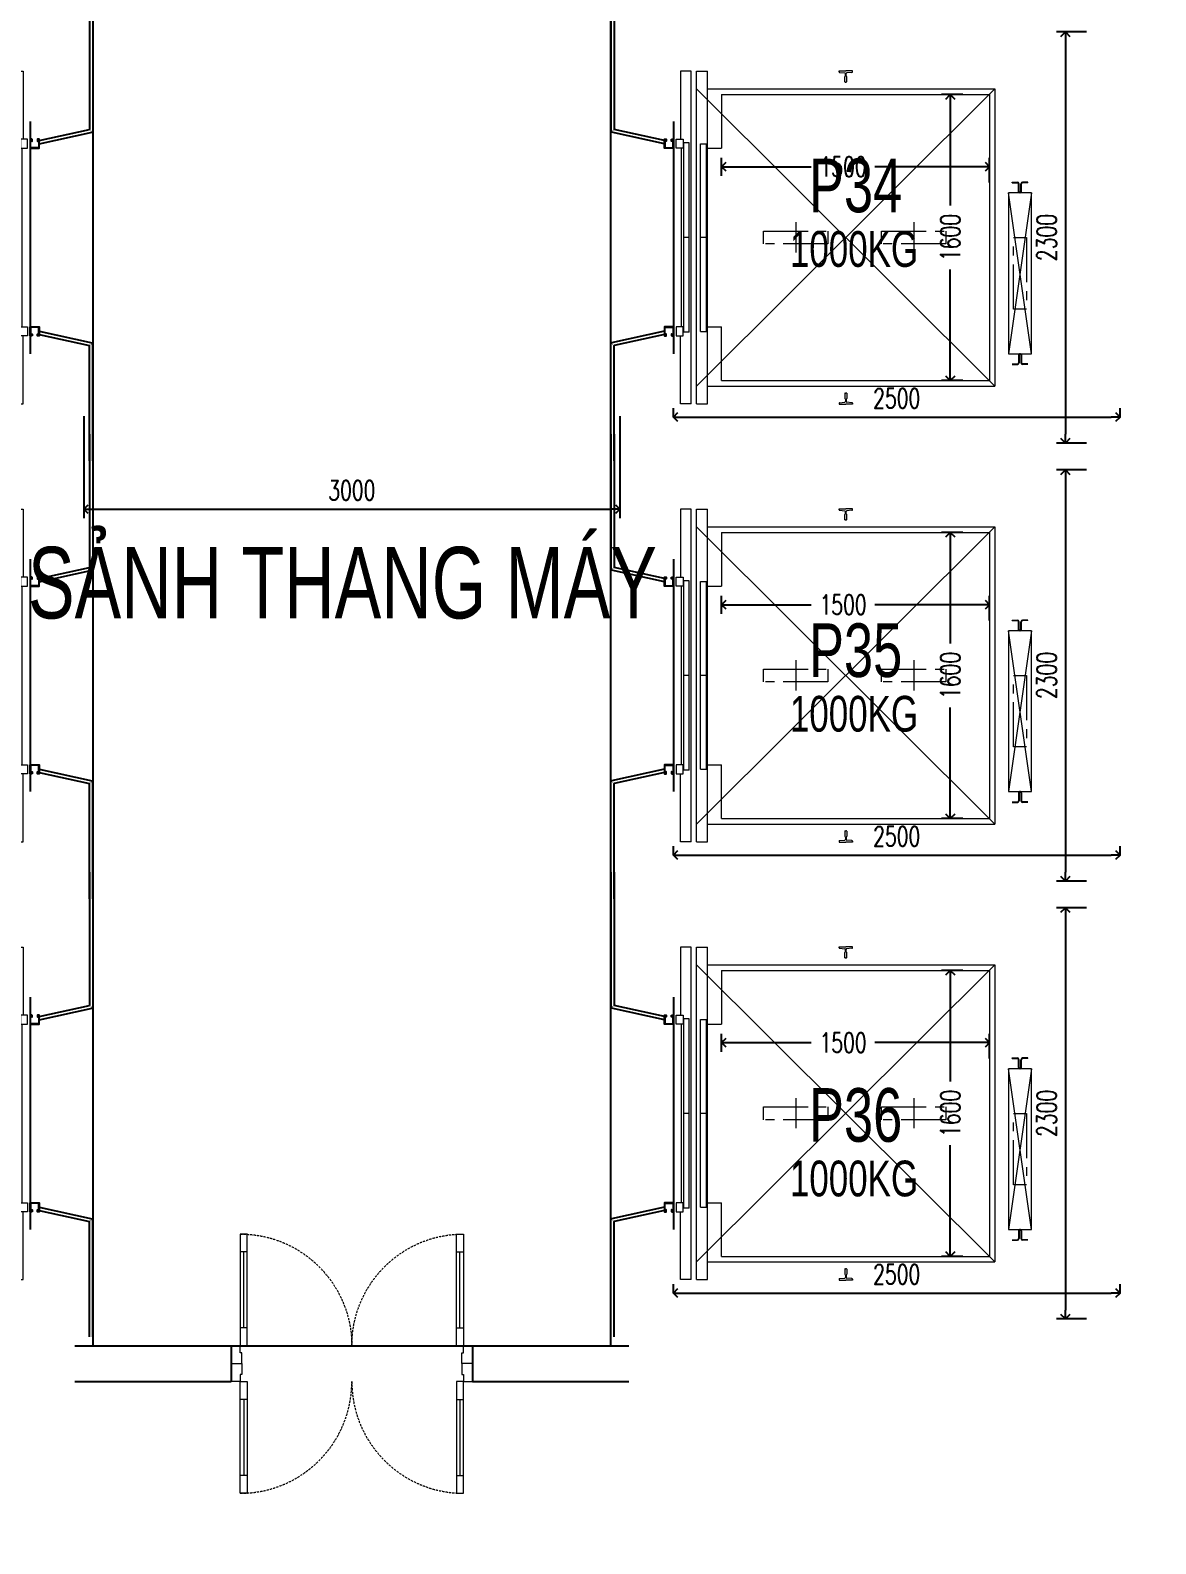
# Model space of a CAD drawing. Header units: millimetres. Extents: x -361699137 to 361252145, y -356478932 to 356523199.
# Drawn here: x 127969 to 134269, y 16563 to 25030 of the extents above; entities that cross this region are included whole.
import ezdxf
from ezdxf.enums import TextEntityAlignment as Align
from ezdxf.xclip import XClip

# ---------------------------------------------------------------- set-up
doc = ezdxf.new("R2010")
doc.units = ezdxf.units.MM
doc.header["$LTSCALE"] = 100
doc.header["$MEASUREMENT"] = 0
doc.header["$XCLIPFRAME"] = 0
for name, pattern in [('$0$Xref_ST_MBDV Cot vach 30.7.2022$0$CENTERX2', [4, 2.5, -0.5, 0.5, -0.5]), ('$0$Xref_ST_MBDV Cot vach 30.7.2022$0$HIDDEN', [0.375, 0.25, -0.125]), ('$0$Xref_ST_MBDV Cot vach 30.7.2022$0$PHANTOMX2', [5, 2.5, -0.5, 0.5, -0.5, 0.5, -0.5]), ('Xref_ST_MBDV Cot vach 30.7.2022$0$HIDDEN2', [0.1875, 0.125, -0.0625])]:
    doc.linetypes.add(name, pattern=pattern)
for name, color, linetype in [('$0$Xref_ST_MBDV Cot vach 30.7.2022$0$KT-Net manh', 139, 'Continuous'), ('A-ANNO-ROOM', 50, 'Continuous'), ('Xref_ST_MBDV Cot vach 30.7.2022$0$KT-Net manh', 139, 'Continuous'), ('Xref_ST_MBDV Cot vach 30.7.2022$0$KT-Text', 7, 'Continuous'), ('Xref_ST_MBDV Cot vach 30.7.2022$0$KT-Tuong', 1, 'Continuous')]:
    doc.layers.add(name, color=color, linetype=linetype)
doc.layers.add('$0$Xref_ST_MBDV Cot vach 30.7.2022$0$KT-Noi that', color=36, linetype='Continuous', lineweight=9)
doc.layers.add('Xref_ST_MBDV Cot vach 30.7.2022$0$CUA', color=37, linetype='Continuous', lineweight=13)
doc.layers.add('dien tich thong thuy', color=3, linetype='Continuous', plot=False)
doc.styles.add('$0$Xref_ST_MBDV Cot vach 30.7.2022$0$DIM', font='vnsimli.shx', dxfattribs={"width": 0.7})
doc.styles.add('$0$Xref_ST_MBDV Cot vach 30.7.2022$0$xref.N.Cot vach tang N2$0$DIM', font='vnsimli.shx', dxfattribs={"width": 0.7})
doc.styles.add('220126_HDN_HBA typical plan$0$211210_HDN_HBA_TYPICAL PLAN CORE OPT 1$0$HBA-Text', font='GOTHIC.TTF')
doc.styles.add('Xref_ST_MBDV Cot vach 30.7.2022$0$Arial', font='arial.ttf', dxfattribs={"width": 0.7})
doc.styles.add('Xref_ST_MBDV Cot vach 30.7.2022$0$xref.N.Cot vach tang N2$0$DIM', font='vnsimli.shx', dxfattribs={"width": 0.7})
doc.dimstyles.new('$0$Xref_ST_MBDV Cot vach 30.7.2022$0$CCU 1-100 A1', dxfattribs={"dimscale": 100, "dimtxt": 2.2, "dimasz": 1, "dimexe": 1, "dimexo": 0, "dimgap": 1, "dimtad": 1, "dimdec": 0, "dimdsep": 46, "dimtxsty": '$0$Xref_ST_MBDV Cot vach 30.7.2022$0$DIM', "dimblk1": '$0$Xref_ST_MBDV Cot vach 30.7.2022$0$_ARCHTICK', "dimblk2": '$0$Xref_ST_MBDV Cot vach 30.7.2022$0$_ARCHTICK', "dimsah": 1, "dimcen": 0, "dimdle": 1, "dimclrd": 256, "dimclre": 256, "dimclrt": 31, "dimadec": 0, "dimazin": 0, "dimtfac": 1, "dimtdec": 0, "dimtix": 1, "dimtmove": 2, "dimatfit": 3, "dimldrblk": '$0$Xref_ST_MBDV Cot vach 30.7.2022$0$_ARCHTICK', "dimfxl": 8, "dimtolj": 1, "dimarcsym": 0})
doc.dimstyles.new('$0$Xref_ST_MBDV Cot vach 30.7.2022$0$xref.N.Cot vach tang N2$0$CCU 1-100 A1', dxfattribs={"dimscale": 100, "dimtxt": 2.2, "dimasz": 1, "dimexe": 1, "dimexo": 0, "dimgap": 1, "dimtad": 1, "dimdec": 0, "dimdsep": 46, "dimtxsty": '$0$Xref_ST_MBDV Cot vach 30.7.2022$0$xref.N.Cot vach tang N2$0$DIM', "dimblk1": '$0$Xref_ST_MBDV Cot vach 30.7.2022$0$xref.N.Cot vach tang N2$0$_ARCHTICK', "dimblk2": '$0$Xref_ST_MBDV Cot vach 30.7.2022$0$xref.N.Cot vach tang N2$0$_ARCHTICK', "dimsah": 1, "dimcen": 0, "dimdle": 1, "dimclrd": 256, "dimclre": 256, "dimclrt": 31, "dimadec": 0, "dimazin": 0, "dimtfac": 1, "dimtdec": 0, "dimtix": 1, "dimtmove": 2, "dimatfit": 3, "dimldrblk": '$0$Xref_ST_MBDV Cot vach 30.7.2022$0$xref.N.Cot vach tang N2$0$_ARCHTICK', "dimfxl": 8, "dimtolj": 1, "dimarcsym": 0})
doc.dimstyles.new('Xref_ST_MBDV Cot vach 30.7.2022$0$xref.N.Cot vach tang N2$0$CCU 1-100 A1', dxfattribs={"dimscale": 100, "dimtxt": 2.2, "dimasz": 1, "dimexe": 1, "dimexo": 0, "dimgap": 1, "dimtad": 1, "dimdec": 0, "dimdsep": 46, "dimtxsty": 'Xref_ST_MBDV Cot vach 30.7.2022$0$xref.N.Cot vach tang N2$0$DIM', "dimblk1": 'Xref_ST_MBDV Cot vach 30.7.2022$0$xref.N.Cot vach tang N2$0$_ARCHTICK', "dimblk2": 'Xref_ST_MBDV Cot vach 30.7.2022$0$xref.N.Cot vach tang N2$0$_ARCHTICK', "dimsah": 1, "dimcen": 0, "dimdle": 1, "dimclrd": 256, "dimclre": 256, "dimclrt": 31, "dimadec": 0, "dimazin": 0, "dimtfac": 1, "dimtdec": 0, "dimtix": 1, "dimtmove": 2, "dimatfit": 3, "dimldrblk": 'Xref_ST_MBDV Cot vach 30.7.2022$0$xref.N.Cot vach tang N2$0$_ARCHTICK', "dimfxl": 8, "dimtolj": 1, "dimarcsym": 0})

# ---------------------------------------------------------------- blocks, each defined once
blk = doc.blocks.new('A$C1AAC5519')
at = {"layer": 'A-ANNO-ROOM', "insert": (773, 1216.6), "char_height": 600, "attachment_point": 2, "rotation": 50.44883, "style": '220126_HDN_HBA typical plan$0$211210_HDN_HBA_TYPICAL PLAN CORE OPT 1$0$HBA-Text'}
blk.add_mtext_dynamic_manual_height_columns('S.B1.', width=722857412.874, gutter_width=9765.6, heights=[0], dxfattribs=at)
blk = doc.blocks.new('A$C418F5BC8')
at = {"layer": 'A-ANNO-ROOM', "insert": (648.1, 1090.8), "char_height": 600, "attachment_point": 2, "rotation": 50.44883, "style": '220126_HDN_HBA typical plan$0$211210_HDN_HBA_TYPICAL PLAN CORE OPT 1$0$HBA-Text'}
blk.add_mtext_dynamic_manual_height_columns('SL-S', width=722857412.874, gutter_width=9765.6, heights=[0], dxfattribs=at)
blk = doc.blocks.new('A$C2A6C5140')
at = {"layer": 'A-ANNO-ROOM', "insert": (731.4, 1190, 0), "char_height": 600, "attachment_point": 2, "rotation": 50.44883, "style": '220126_HDN_HBA typical plan$0$211210_HDN_HBA_TYPICAL PLAN CORE OPT 1$0$HBA-Text'}
blk.add_mtext_dynamic_manual_height_columns('2-BR', width=722857412.874, gutter_width=9765.6, heights=[0], dxfattribs=at)
blk = doc.blocks.new('A$C5388591E')
at = {"layer": 'A-ANNO-ROOM', "insert": (894.3, 842.2, 0), "char_height": 600, "attachment_point": 2, "rotation": 1.40647, "style": '220126_HDN_HBA typical plan$0$211210_HDN_HBA_TYPICAL PLAN CORE OPT 1$0$HBA-Text'}
blk.add_mtext_dynamic_manual_height_columns('3-BR', width=722857412.874, gutter_width=9765.6, heights=[0], dxfattribs=at)
blk = doc.blocks.new('A$C21AF0CCA')
at = {"layer": 'A-ANNO-ROOM', "insert": (1197.6, 814.7), "char_height": 600, "attachment_point": 2, "rotation": 0.10543, "style": '220126_HDN_HBA typical plan$0$211210_HDN_HBA_TYPICAL PLAN CORE OPT 1$0$HBA-Text'}
blk.add_mtext_dynamic_manual_height_columns('S.B1P.', width=722857412.874, gutter_width=9765.6, heights=[0], dxfattribs=at)
blk = doc.blocks.new('ĂERWER')
at = {"layer": 'Xref_ST_MBDV Cot vach 30.7.2022$0$KT-Text', "style": 'Xref_ST_MBDV Cot vach 30.7.2022$0$Arial', "width": 0.7}
for s, height, p in [('P34', 300, (-35741.8, 23804)), ('1000KG', 200, (-35848.7, 23498.5)), ('P35', 300, (-35741.8, 21204)), ('1000KG', 200, (-35848.7, 20898.5)), ('P36', 300, (-35741.8, 18604)), ('1000KG', 200, (-35848.7, 18298.5))]:
    blk.add_text(s, height=height, dxfattribs=at).set_placement(p)
blk = doc.blocks.new('*U165')
for p, q in [((-1260, 525), (-1300, 525)), ((-1280, 100), (-1280, 525)), ((-90, 525), (-50, 525)), ((-70, 100), (-70, 525)), ((-1260, 100), (-1300, 100)), ((-90, 100), (-50, 100))]:
    blk.add_line(p, q)
for points in [[(-1300, 0), (-1260, 0), (-1260, 625), (-1300, 625)], [(-50, 0), (-90, 0), (-90, 625), (-50, 625)], [(-1350, -100), (-1290, -100), (-1290, -40), (-1300, -40), (-1300, 0), (-1350, 0)], [(0, -100), (-60, -100), (-60, -40), (-50, -40), (-50, 0), (0, 0)]]:
    blk.add_lwpolyline(points, close=True)
at = {"linetype": 'Xref_ST_MBDV Cot vach 30.7.2022$0$HIDDEN2'}
for centre, start, end in [((-1300, 0), 0, 89.99996), ((-50, 0), 90.00004, 180)]:
    blk.add_arc(centre, 625, start, end, dxfattribs=at)
blk = doc.blocks.new('Xref_ST_MBDV Cot vach 30.7.2022$0$xref.N.Cot vach tang N2$0$_Open90')
at = {"color": 0, "linetype": 'ByBlock', "lineweight": -2}
for p, q in [((0, 0), (-1, 0)), ((-0.5, 0.5), (0, 0)), ((0, 0), (-0.5, -0.5))]:
    blk.add_line(p, q, dxfattribs=at)
blk = doc.blocks.new('*D330')
at = {"layer": 'Defpoints', "color": 5, "transparency": 16777216}
for p, q in [((128268.9, 22870.4), (128268.9, 22300.8)), ((131268.9, 22870.4), (131268.9, 22300.8)), ((128318.9, 22350.8), (131218.9, 22350.8))]:
    blk.add_line(p, q, dxfattribs=at)
at = {"layer": 'Defpoints', "color": 0, "transparency": 16777216}
for p in [(128268.9, 22870.4), (131268.9, 22870.4), (131268.9, 22350.8)]:
    blk.add_point(p, dxfattribs=at)
at = {"layer": 'Defpoints', "color": 5, "transparency": 16777216, "xscale": 50, "yscale": 50, "zscale": 50, "rotation": 180}
blk.add_blockref('Xref_ST_MBDV Cot vach 30.7.2022$0$xref.N.Cot vach tang N2$0$_Open90', (128268.9, 22350.8), dxfattribs=at)
at = {"layer": 'Defpoints', "color": 5, "transparency": 16777216, "xscale": 50, "yscale": 50, "zscale": 50}
blk.add_blockref('Xref_ST_MBDV Cot vach 30.7.2022$0$xref.N.Cot vach tang N2$0$_Open90', (131268.9, 22350.8), dxfattribs=at)
at = {"layer": 'Defpoints', "color": 5, "transparency": 16777216, "insert": (129768.9, 22455.8), "char_height": 110, "attachment_point": 5, "style": 'Xref_ST_MBDV Cot vach 30.7.2022$0$xref.N.Cot vach tang N2$0$DIM'}
blk.add_mtext('\\A1;3000', dxfattribs=at)
blk = doc.blocks.new('Xref_ST_MBDV Cot vach 30.7.2022$0$xref.N.Cot vach tang N2$0$_ARCHTICK')
at = {"color": 0, "linetype": 'ByBlock', "const_width": 0.15}
blk.add_lwpolyline([(-0.5, -0.5), (0.5, 0.5)], dxfattribs=at)
blk = doc.blocks.new('$0$Xref_ST_MBDV Cot vach 30.7.2022$0$_Open90')
at = {"color": 0, "linetype": 'ByBlock', "lineweight": -2}
for p, q in [((0, 0), (-1, 0)), ((-0.5, 0.5), (0, 0)), ((0, 0), (-0.5, -0.5))]:
    blk.add_line(p, q, dxfattribs=at)
blk = doc.blocks.new('*D213')
at = {"layer": 'Defpoints', "color": 5, "transparency": 16777216}
for p, q in [((-2230, 1494.3), (-2230, 1595.8)), ((-2180, 1545.8), (-1728.4, 1545.8)), ((-780, 1545.8), (-1371.8, 1545.8)), ((-730, 1457.2), (-730, 1595.8))]:
    blk.add_line(p, q, dxfattribs=at)
at = {"layer": 'Defpoints', "color": 0, "transparency": 16777216}
for p in [(-2230, 1545.8), (-2230, 1494.3, 0), (-730, 1457.2, 0)]:
    blk.add_point(p, dxfattribs=at)
at = {"layer": 'Defpoints', "color": 5, "transparency": 16777216, "xscale": 50, "yscale": 50, "zscale": 50, "rotation": 180}
blk.add_blockref('$0$Xref_ST_MBDV Cot vach 30.7.2022$0$_Open90', (-2230, 1545.8), dxfattribs=at)
at = {"layer": 'Defpoints', "color": 5, "transparency": 16777216, "xscale": 50, "yscale": 50, "zscale": 50}
blk.add_blockref('$0$Xref_ST_MBDV Cot vach 30.7.2022$0$_Open90', (-730, 1545.8), dxfattribs=at)
at = {"layer": 'Defpoints', "color": 5, "transparency": 16777216, "insert": (-1550.1, 1545.8), "char_height": 110, "attachment_point": 5, "style": '$0$Xref_ST_MBDV Cot vach 30.7.2022$0$DIM'}
blk.add_mtext('\\A1;1500', dxfattribs=at)
blk = doc.blocks.new('$0$Xref_ST_MBDV Cot vach 30.7.2022$0$_ARCHTICK')
at = {"color": 0, "linetype": 'ByBlock', "const_width": 0.15}
blk.add_lwpolyline([(-0.5, -0.5), (0.5, 0.5)], dxfattribs=at)
blk = doc.blocks.new('*D215')
at = {"layer": 'Defpoints', "color": 5, "transparency": 16777216}
for p, q in [((-879.1, 1950), (-1000.2, 1950)), ((-950.2, 1900), (-950.2, 1328.3)), ((-950.2, 400), (-950.2, 971.7)), ((-879.1, 350), (-1000.2, 350))]:
    blk.add_line(p, q, dxfattribs=at)
at = {"layer": 'Defpoints', "color": 0, "transparency": 16777216}
for p in [(-879.1, 1950, 0), (-950.2, 350), (-879.1, 350, 0)]:
    blk.add_point(p, dxfattribs=at)
at = {"layer": 'Defpoints', "color": 5, "transparency": 16777216, "xscale": 50, "yscale": 50, "zscale": 50}
for p, rotation in [((-950.2, 1950), 90), ((-950.2, 350), 270)]:
    blk.add_blockref('$0$Xref_ST_MBDV Cot vach 30.7.2022$0$_Open90', p, dxfattribs=dict(at, rotation=rotation))
at = {"layer": 'Defpoints', "color": 5, "transparency": 16777216, "insert": (-950.2, 1150), "char_height": 110, "attachment_point": 5, "rotation": 90, "style": '$0$Xref_ST_MBDV Cot vach 30.7.2022$0$DIM'}
blk.add_mtext('\\A1;1600', dxfattribs=at)
blk = doc.blocks.new('$0$Xref_ST_MBDV Cot vach 30.7.2022$0$xref.N.Cot vach tang N2$0$_Open90')
at = {"color": 0, "linetype": 'ByBlock', "lineweight": -2}
for p, q in [((0, 0), (-1, 0)), ((-0.5, 0.5), (0, 0)), ((0, 0), (-0.5, -0.5))]:
    blk.add_line(p, q, dxfattribs=at)
blk = doc.blocks.new('*D331')
at = {"layer": 'Defpoints', "color": 5, "transparency": 16777216}
for p, q in [((133880.6, 20120.4), (133713.5, 20120.4)), ((133763.5, 20070.4), (133763.5, 17870.4)), ((133880.6, 17820.4), (133713.5, 17820.4))]:
    blk.add_line(p, q, dxfattribs=at)
at = {"layer": 'Defpoints', "color": 0, "transparency": 16777216}
for p in [(133880.6, 20120.4, 0), (133763.5, 17820.4), (133880.6, 17820.4, 0)]:
    blk.add_point(p, dxfattribs=at)
at = {"layer": 'Defpoints', "color": 5, "transparency": 16777216, "xscale": 50, "yscale": 50, "zscale": 50}
for p, rotation in [((133763.5, 20120.4), 90), ((133763.5, 17820.4), 270)]:
    blk.add_blockref('$0$Xref_ST_MBDV Cot vach 30.7.2022$0$xref.N.Cot vach tang N2$0$_Open90', p, dxfattribs=dict(at, rotation=rotation))
at = {"layer": 'Defpoints', "color": 5, "transparency": 16777216, "insert": (133658.5, 18970.4), "char_height": 110, "attachment_point": 5, "rotation": 90, "style": '$0$Xref_ST_MBDV Cot vach 30.7.2022$0$xref.N.Cot vach tang N2$0$DIM'}
blk.add_mtext('\\A1;2300', dxfattribs=at)
blk = doc.blocks.new('$0$Xref_ST_MBDV Cot vach 30.7.2022$0$xref.N.Cot vach tang N2$0$_ARCHTICK')
at = {"color": 0, "linetype": 'ByBlock', "const_width": 0.15}
blk.add_lwpolyline([(-0.5, -0.5), (0.5, 0.5)], dxfattribs=at)
blk = doc.blocks.new('*D332')
at = {"layer": 'Defpoints', "color": 5, "transparency": 16777216}
for p, q in [((131568.9, 17965.7), (131568.9, 18015.7)), ((131618.9, 17965.7), (134018.9, 17965.7)), ((134068.9, 17965.7), (134068.9, 18015.7))]:
    blk.add_line(p, q, dxfattribs=at)
at = {"layer": 'Defpoints', "color": 0, "transparency": 16777216}
for p in [(131568.9, 17965.7, 0), (134068.9, 17965.7, 0), (134068.9, 17965.7)]:
    blk.add_point(p, dxfattribs=at)
at = {"layer": 'Defpoints', "color": 5, "transparency": 16777216, "xscale": 50, "yscale": 50, "zscale": 50, "rotation": 180}
blk.add_blockref('$0$Xref_ST_MBDV Cot vach 30.7.2022$0$xref.N.Cot vach tang N2$0$_Open90', (131568.9, 17965.7), dxfattribs=at)
at = {"layer": 'Defpoints', "color": 5, "transparency": 16777216, "xscale": 50, "yscale": 50, "zscale": 50}
blk.add_blockref('$0$Xref_ST_MBDV Cot vach 30.7.2022$0$xref.N.Cot vach tang N2$0$_Open90', (134068.9, 17965.7), dxfattribs=at)
at = {"layer": 'Defpoints', "color": 5, "transparency": 16777216, "insert": (132818.9, 18070.7), "char_height": 110, "attachment_point": 5, "style": '$0$Xref_ST_MBDV Cot vach 30.7.2022$0$xref.N.Cot vach tang N2$0$DIM'}
blk.add_mtext('\\A1;2500', dxfattribs=at)
blk = doc.blocks.new('*D341')
at = {"layer": 'Defpoints', "color": 5, "transparency": 16777216}
for p, q in [((133880.6, 25020.4), (133713.5, 25020.4)), ((133763.5, 24970.4), (133763.5, 22770.4)), ((133880.6, 22720.4), (133713.5, 22720.4))]:
    blk.add_line(p, q, dxfattribs=at)
at = {"layer": 'Defpoints', "color": 0, "transparency": 16777216}
for p in [(133880.6, 25020.4, 0), (133763.5, 22720.4), (133880.6, 22720.4, 0)]:
    blk.add_point(p, dxfattribs=at)
at = {"layer": 'Defpoints', "color": 5, "transparency": 16777216, "xscale": 50, "yscale": 50, "zscale": 50}
for p, rotation in [((133763.5, 25020.4), 90), ((133763.5, 22720.4), 270)]:
    blk.add_blockref('$0$Xref_ST_MBDV Cot vach 30.7.2022$0$xref.N.Cot vach tang N2$0$_Open90', p, dxfattribs=dict(at, rotation=rotation))
at = {"layer": 'Defpoints', "color": 5, "transparency": 16777216, "insert": (133658.5, 23870.4), "char_height": 110, "attachment_point": 5, "rotation": 90, "style": '$0$Xref_ST_MBDV Cot vach 30.7.2022$0$xref.N.Cot vach tang N2$0$DIM'}
blk.add_mtext('\\A1;2300', dxfattribs=at)
blk = doc.blocks.new('*D342')
at = {"layer": 'Defpoints', "color": 5, "transparency": 16777216}
for p, q in [((131568.9, 22865.7), (131568.9, 22915.7)), ((131618.9, 22865.7), (134018.9, 22865.7)), ((134068.9, 22865.7), (134068.9, 22915.7))]:
    blk.add_line(p, q, dxfattribs=at)
at = {"layer": 'Defpoints', "color": 0, "transparency": 16777216}
for p in [(131568.9, 22865.7, 0), (134068.9, 22865.7, 0), (134068.9, 22865.7)]:
    blk.add_point(p, dxfattribs=at)
at = {"layer": 'Defpoints', "color": 5, "transparency": 16777216, "xscale": 50, "yscale": 50, "zscale": 50, "rotation": 180}
blk.add_blockref('$0$Xref_ST_MBDV Cot vach 30.7.2022$0$xref.N.Cot vach tang N2$0$_Open90', (131568.9, 22865.7), dxfattribs=at)
at = {"layer": 'Defpoints', "color": 5, "transparency": 16777216, "xscale": 50, "yscale": 50, "zscale": 50}
blk.add_blockref('$0$Xref_ST_MBDV Cot vach 30.7.2022$0$xref.N.Cot vach tang N2$0$_Open90', (134068.9, 22865.7), dxfattribs=at)
at = {"layer": 'Defpoints', "color": 5, "transparency": 16777216, "insert": (132818.9, 22970.7), "char_height": 110, "attachment_point": 5, "style": '$0$Xref_ST_MBDV Cot vach 30.7.2022$0$xref.N.Cot vach tang N2$0$DIM'}
blk.add_mtext('\\A1;2500', dxfattribs=at)
blk = doc.blocks.new('*D343')
at = {"layer": 'Defpoints', "color": 5, "transparency": 16777216}
for p, q in [((133880.6, 22570.4), (133713.5, 22570.4)), ((133763.5, 22520.4), (133763.5, 20320.4)), ((133880.6, 20270.4), (133713.5, 20270.4))]:
    blk.add_line(p, q, dxfattribs=at)
at = {"layer": 'Defpoints', "color": 0, "transparency": 16777216}
for p in [(133880.6, 22570.4, 0), (133763.5, 20270.4), (133880.6, 20270.4, 0)]:
    blk.add_point(p, dxfattribs=at)
at = {"layer": 'Defpoints', "color": 5, "transparency": 16777216, "xscale": 50, "yscale": 50, "zscale": 50}
for p, rotation in [((133763.5, 22570.4), 90), ((133763.5, 20270.4), 270)]:
    blk.add_blockref('$0$Xref_ST_MBDV Cot vach 30.7.2022$0$xref.N.Cot vach tang N2$0$_Open90', p, dxfattribs=dict(at, rotation=rotation))
at = {"layer": 'Defpoints', "color": 5, "transparency": 16777216, "insert": (133658.5, 21420.4), "char_height": 110, "attachment_point": 5, "rotation": 90, "style": '$0$Xref_ST_MBDV Cot vach 30.7.2022$0$xref.N.Cot vach tang N2$0$DIM'}
blk.add_mtext('\\A1;2300', dxfattribs=at)
blk = doc.blocks.new('*D344')
at = {"layer": 'Defpoints', "color": 5, "transparency": 16777216}
for p, q in [((131568.9, 20415.7), (131568.9, 20465.7)), ((131618.9, 20415.7), (134018.9, 20415.7)), ((134068.9, 20415.7), (134068.9, 20465.7))]:
    blk.add_line(p, q, dxfattribs=at)
at = {"layer": 'Defpoints', "color": 0, "transparency": 16777216}
for p in [(131568.9, 20415.7, 0), (134068.9, 20415.7, 0), (134068.9, 20415.7)]:
    blk.add_point(p, dxfattribs=at)
at = {"layer": 'Defpoints', "color": 5, "transparency": 16777216, "xscale": 50, "yscale": 50, "zscale": 50, "rotation": 180}
blk.add_blockref('$0$Xref_ST_MBDV Cot vach 30.7.2022$0$xref.N.Cot vach tang N2$0$_Open90', (131568.9, 20415.7), dxfattribs=at)
at = {"layer": 'Defpoints', "color": 5, "transparency": 16777216, "xscale": 50, "yscale": 50, "zscale": 50}
blk.add_blockref('$0$Xref_ST_MBDV Cot vach 30.7.2022$0$xref.N.Cot vach tang N2$0$_Open90', (134068.9, 20415.7), dxfattribs=at)
at = {"layer": 'Defpoints', "color": 5, "transparency": 16777216, "insert": (132818.9, 20520.7), "char_height": 110, "attachment_point": 5, "style": '$0$Xref_ST_MBDV Cot vach 30.7.2022$0$xref.N.Cot vach tang N2$0$DIM'}
blk.add_mtext('\\A1;2500', dxfattribs=at)
blk = doc.blocks.new('$0$Xref_ST_MBDV Cot vach 30.7.2022$0$TM 1000kg')
at = {"layer": '$0$Xref_ST_MBDV Cot vach 30.7.2022$0$KT-Net manh'}
for p, q in [((-2850, 2500), (-2850, 1742.2)), ((-2832, 2500), (-2832, 1754.4)), ((-2500, 1800), (-2500, 500)), ((-2850, 1742.2), (-2847, 1742.2)), ((-2847, 1742.2), (-2847, 1739.2)), ((-2550, 1674.2), (-2847, 1739.2)), ((-2550, 1692.7), (-2832, 1754.4)), ((-2550, 625.8), (-2847, 560.8)), ((-2550, 607.3), (-2832, 545.6)), ((-2850, 557.8), (-2847, 557.8)), ((-2850, -100), (-2850, 557.8)), ((-2847, 557.8), (-2847, 560.8)), ((-2832, -100), (-2832, 545.6))]:
    blk.add_line(p, q, dxfattribs=at)
at = {"layer": '$0$Xref_ST_MBDV Cot vach 30.7.2022$0$KT-Net manh', "const_width": 2}
for points in [[(-2847, 1742.2), (-2832, 1754.4)], [(-2847, 557.8), (-2832, 545.6)]]:
    blk.add_lwpolyline(points, dxfattribs=at)
at = {"layer": '$0$Xref_ST_MBDV Cot vach 30.7.2022$0$KT-Net manh', "ltscale": 2}
for points in [[(-2510, 1700), (-2500, 1700), (-2500, 1650), (-2550, 1650), (-2550, 1700), (-2540, 1700), (-2540, 1690), (-2541.6, 1690), (-2541.6, 1698.4), (-2548.4, 1698.4), (-2548.4, 1651.6), (-2501.6, 1651.6), (-2501.6, 1698.4), (-2508.4, 1698.4), (-2508.4, 1690), (-2510, 1690)], [(-2510, 600), (-2500, 600), (-2500, 650), (-2550, 650), (-2550, 600), (-2540, 600), (-2540, 610), (-2541.6, 610), (-2541.6, 601.6), (-2548.4, 601.6), (-2548.4, 648.4), (-2501.6, 648.4), (-2501.6, 601.6), (-2508.4, 601.6), (-2508.4, 610), (-2510, 610)]]:
    blk.add_lwpolyline(points, close=True, dxfattribs=at)
at = {"layer": '$0$Xref_ST_MBDV Cot vach 30.7.2022$0$KT-Noi that', "linetype": 'Continuous', "ltscale": 2}
for p, q in [((-2460, 2080, 0), (-2460, 1700, 0)), ((-2400, 2080, 0), (-2460, 2080, 0)), ((-2400, 220, 0), (-2400, 2080, 0)), ((-2370, 220, 0), (-2370, 2080, 0)), ((-2370, 2080, 0), (-2310, 2080, 0)), ((-2310, 220, 0), (-2310, 2080, 0)), ((-2310, 1981, 0), (-700, 1981, 0)), ((-2230, 1950, 0), (-730, 1950, 0)), ((-2230, 1950, 0), (-2230, 1650, 0)), ((-730, 1950, 0), (-730, 350, 0)), ((-700, 1981, 0), (-700, 319, 0)), ((-2455, 650, 0), (-2455, 1650, 0)), ((-2441.3, 620, 0), (-2441.3, 1680, 0)), ((-2411, 1680, 0), (-2441.3, 1680, 0)), ((-2411, 620, 0), (-2411, 1680, 0)), ((-2348, 625, 0), (-2348, 1675, 0)), ((-2348, 1675, 0), (-2314, 1675, 0)), ((-2314, 625, 0), (-2314, 1675, 0)), ((-2310, 1650, 0), (-2230, 1650, 0)), ((-2411, 1150, 0), (-2441.3, 1150, 0)), ((-2314, 1150, 0), (-2348, 1150, 0)), ((-2460, 220, 0), (-2460, 600, 0)), ((-2411, 620, 0), (-2441.3, 620, 0)), ((-2348, 625, 0), (-2314, 625, 0)), ((-2310, 650, 0), (-2230, 650, 0)), ((-2230, 350, 0), (-2230, 650, 0)), ((-2230, 350, 0), (-730, 350, 0)), ((-2310, 319, 0), (-700, 319, 0)), ((-2400, 220, 0), (-2460, 220, 0)), ((-2370, 220, 0), (-2310, 220, 0))]:
    blk.add_line(p, q, dxfattribs=at)
at = {"layer": '$0$Xref_ST_MBDV Cot vach 30.7.2022$0$KT-Noi that', "linetype": 'Continuous'}
for p, q in [((-1572.5, 2077, 0), (-1572.5, 2082, 0)), ((-1572.5, 2082, 0), (-1535, 2082, 0)), ((-1569.5, 2074, 0), (-1540.1, 2070.9, 0)), ((-1540, 2021, 0), (-1540, 2050, 0)), ((-1537.1, 2054.1, 0), (-1537.1, 2067.9, 0)), ((-1497.5, 2082, 0), (-1535, 2082, 0)), ((-1532.9, 2054.1, 0), (-1532.9, 2067.9, 0)), ((-1530, 2021, 0), (-1530, 2050, 0)), ((-1500.5, 2074, 0), (-1529.9, 2070.9, 0)), ((-1497.5, 2077, 0), (-1497.5, 2082, 0)), ((-1539, 2020, 0), (-1535, 2020, 0)), ((-1531, 2020, 0), (-1535, 2020, 0)), ((-603.5, 1460, 0), (-574.4, 1460, 0)), ((-603.5, 1456.8, 0), (-603.5, 1460, 0)), ((-603.5, 1456.8, 0), (-574.4, 1456.8, 0)), ((-568.2, 1406.2, 0), (-568.2, 1450.6, 0)), ((-565, 1406.2, 0), (-565, 1450.6, 0)), ((-555, 1406.2, 0), (-555, 1450.6, 0)), ((-551.8, 1406.2, 0), (-551.8, 1450.6, 0)), ((-516.5, 1460, 0), (-545.6, 1460, 0)), ((-516.5, 1456.8, 0), (-545.6, 1456.8, 0)), ((-516.5, 1456.8, 0), (-516.5, 1460, 0)), ((-558, 1403.2, 0), (-562, 1403.2, 0)), ((-558, 1400, 0), (-562, 1400, 0)), ((-603.5, 443.2, 0), (-574.4, 443.2, 0)), ((-603.5, 440, 0), (-574.4, 440, 0)), ((-568.2, 493.8, 0), (-568.2, 449.4, 0)), ((-565, 493.8, 0), (-565, 449.4, 0)), ((-558, 500, 0), (-562, 500, 0)), ((-558, 496.8, 0), (-562, 496.8, 0)), ((-555, 493.8, 0), (-555, 449.4, 0)), ((-551.8, 493.8, 0), (-551.8, 449.4, 0)), ((-516.5, 443.2, 0), (-545.6, 443.2, 0)), ((-516.5, 440, 0), (-545.6, 440, 0)), ((-1540, 279, 0), (-1540, 250, 0)), ((-1539, 280, 0), (-1535, 280, 0)), ((-1531, 280, 0), (-1535, 280, 0)), ((-1530, 279, 0), (-1530, 250, 0)), ((-1572.5, 223, 0), (-1572.5, 218, 0)), ((-1572.5, 218, 0), (-1535, 218, 0)), ((-1569.5, 226, 0), (-1540.1, 229.1, 0)), ((-1537.1, 245.9, 0), (-1537.1, 232.1, 0)), ((-1497.5, 218, 0), (-1535, 218, 0)), ((-1532.9, 245.9, 0), (-1532.9, 232.1, 0)), ((-1500.5, 226, 0), (-1529.9, 229.1, 0)), ((-1497.5, 223, 0), (-1497.5, 218, 0))]:
    blk.add_line(p, q, dxfattribs=at)
at = {"layer": '$0$Xref_ST_MBDV Cot vach 30.7.2022$0$KT-Noi that', "linetype": '$0$Xref_ST_MBDV Cot vach 30.7.2022$0$HIDDEN', "ltscale": 500}
for p, q in [((-2370, 1981, 0), (-700, 319, 0)), ((-2370, 319, 0), (-700, 1981, 0)), ((-495, 1400, 0), (-625, 500, 0)), ((-495, 500, 0), (-625, 1400, 0))]:
    blk.add_line(p, q, dxfattribs=at)
at = {"layer": '$0$Xref_ST_MBDV Cot vach 30.7.2022$0$KT-Noi that', "linetype": '$0$Xref_ST_MBDV Cot vach 30.7.2022$0$CENTERX2'}
for p, q in [((-1815, 1236, 0), (-1815, 1066.7, 0)), ((-1155, 1236, 0), (-1155, 1066.7, 0))]:
    blk.add_line(p, q, dxfattribs=at)
at = {"layer": '$0$Xref_ST_MBDV Cot vach 30.7.2022$0$KT-Noi that', "linetype": 'Continuous', "ltscale": 2, "elevation": 0}
for points in [[(-2485, 1700), (-2445, 1700), (-2445, 1650), (-2485, 1650)], [(-495, 1400), (-625, 1400), (-625, 500), (-495, 500)], [(-2485, 600), (-2445, 600), (-2445, 650), (-2485, 650)]]:
    blk.add_lwpolyline(points, close=True, dxfattribs=at)
at = {"layer": '$0$Xref_ST_MBDV Cot vach 30.7.2022$0$KT-Noi that', "linetype": '$0$Xref_ST_MBDV Cot vach 30.7.2022$0$PHANTOMX2', "elevation": 0}
for points in [[(-1635, 1186), (-1635, 1114), (-1995, 1114), (-1995, 1186)], [(-975, 1186), (-975, 1114), (-1335, 1114), (-1335, 1186)], [(-524, 1150), (-524, 750), (-596, 750), (-596, 1150)]]:
    blk.add_lwpolyline(points, close=True, dxfattribs=at)
at = {"layer": '$0$Xref_ST_MBDV Cot vach 30.7.2022$0$KT-Noi that', "linetype": 'Continuous'}
for centre, radius, start, end in [((-1569.5, 2077, 0), 3, 180, 270), ((-1540.1, 2067.9, 0), 3, 0, 90), ((-1542.3, 2054.7, 0), 5.25, 295.66972, 353.31728), ((-1529.9, 2067.9, 0), 3, 90, 180), ((-1527.7, 2054.7, 0), 5.25, 186.68272, 244.33028), ((-1500.5, 2077, 0), 3, 270, 0), ((-1539, 2021, 0), 1, 180, 270), ((-1531, 2021, 0), 1, 270, 0), ((-574.4, 1450.6, 0), 9.4, 0, 90), ((-574.4, 1450.6, 0), 6.2, 0, 90), ((-545.6, 1450.6, 0), 9.4, 90, 180), ((-545.6, 1450.6, 0), 6.2, 90, 180), ((-562, 1406.2, 0), 6.2, 180, 270), ((-562, 1406.2, 0), 3, 180, 270), ((-558, 1406.2, 0), 3, 270, 0), ((-558, 1406.2, 0), 6.2, 270, 0), ((-574.4, 449.4, 0), 6.2, 270, 0), ((-574.4, 449.4, 0), 9.4, 270, 0), ((-562, 493.8, 0), 6.2, 90, 180), ((-562, 493.8, 0), 3, 90, 180), ((-558, 493.8, 0), 6.2, 0, 90), ((-558, 493.8, 0), 3, 0, 90), ((-545.6, 449.4, 0), 9.4, 180, 270), ((-545.6, 449.4, 0), 6.2, 180, 270), ((-1539, 279, 0), 1, 90, 180), ((-1531, 279, 0), 1, 0, 90), ((-1569.5, 223, 0), 3, 90, 180), ((-1540.1, 232.1, 0), 3, 270, 0), ((-1542.3, 245.3, 0), 5.25, 6.68272, 64.33028), ((-1527.7, 245.3, 0), 5.25, 115.66972, 173.31728), ((-1529.9, 232.1, 0), 3, 180, 270), ((-1500.5, 223, 0), 3, 0, 90)]:
    blk.add_arc(centre, radius, start, end, dxfattribs=at)
at = {"layer": 'Defpoints', "color": 5}
for base, p1, p2, angle, picture, middle in [((-950.2, 350), (-879.1, 1950, 0), (-879.1, 350, 0), 90, '*D215', (-950.2, 1150)), ((-2230, 1545.8), (-730, 1457.2, 0), (-2230, 1494.3, 0), 180, '*D213', (-1550.1, 1545.8))]:
    dim = blk.add_linear_dim(base=base, p1=p1, p2=p2, angle=angle, dimstyle='$0$Xref_ST_MBDV Cot vach 30.7.2022$0$CCU 1-100 A1', override={"dimscale": 50, "dimblk1": '$0$Xref_ST_MBDV Cot vach 30.7.2022$0$_Open90', "dimblk2": '$0$Xref_ST_MBDV Cot vach 30.7.2022$0$_Open90', "dimclrd": 5, "dimclre": 5, "dimclrt": 5, "dimlwd": 65535, "dimlwe": 65535}, dxfattribs=at)
    dim.commit()
    dim.dimension.update_dxf_attribs({"geometry": picture, "text_midpoint": middle, "dimtype": 128})

msp = doc.modelspace()

# ---------------------------------------------------------------- linework, layer by layer
at = {"layer": 'Xref_ST_MBDV Cot vach 30.7.2022$0$KT-Net manh', "elevation": 0}
msp.add_lwpolyline([(128318.9, 17670.4), (131218.9, 17670.4), (131218.9, 28020.4), (128318.9, 28020.4)], close=True, dxfattribs=at)
at = {"layer": 'Xref_ST_MBDV Cot vach 30.7.2022$0$KT-Tuong'}
for p, q in [((128218.9, 17670.4, 0), (129093.9, 17670.4, 0)), ((129093.9, 17670.4, 0), (129093.9, 17470.4, 0)), ((130443.9, 17670.4, 0), (130443.9, 17470.4, 0)), ((130443.9, 17670.4, 0), (131318.9, 17670.4, 0)), ((128218.9, 17470.4, 0), (129093.9, 17470.4, 0)), ((130443.9, 17470.4, 0), (131318.9, 17470.4, 0))]:
    msp.add_line(p, q, dxfattribs=at)

# ---------------------------------------------------------------- block references
at = {"layer": '$0$Xref_ST_MBDV Cot vach 30.7.2022$0$KT-Noi that', "xscale": -1}
for p in [(125468.9, 22720.4, 0), (125468.9, 20270.4, 0), (125468.9, 17820.4, 0)]:
    msp.add_blockref('$0$Xref_ST_MBDV Cot vach 30.7.2022$0$TM 1000kg', p, dxfattribs=at)
at = {"layer": '$0$Xref_ST_MBDV Cot vach 30.7.2022$0$KT-Noi that'}
for p in [(134068.9, 22720.4, 0), (134068.9, 20270.4, 0), (134068.9, 17820.4, 0)]:
    msp.add_blockref('$0$Xref_ST_MBDV Cot vach 30.7.2022$0$TM 1000kg', p, dxfattribs=at)
at = {"layer": 'A-ANNO-ROOM'}
for p in [(-259643.7, 30107.5, 0), (-265285.3, 28918.9, 0), (-245554.4, 25356.8, 0), (-227992.2, 24030.2, 0), (-256709.5, 21832.9, 0), (-262170.1, 20336.7, 0), (-227340, 20267.8, 0), (-224467.8, 15310.1, 0)]:
    msp.add_blockref('A$C21AF0CCA', p, dxfattribs=at)
at = {"layer": 'dien tich thong thuy'}
for name, p, rotation in [('A$C2A6C5140', (-231902.2, 41866.7, 0), 310.9576437198666), ('A$C2A6C5140', (-223136.1, 38294.9, 0), 310.9576437198666), ('A$C2A6C5140', (-179022.3, 13510.4, 0), 310.9576437198666), ('A$C2A6C5140', (-199561.1, 2743, 0), 310.9576437198666), ('A$C2A6C5140', (-176749.4, 2773.7, 0), 310.9576437198666), ('A$C2A6C5140', (-192735.1, 2545.1, 0), 310.9576437198666), ('A$C418F5BC8', (-243956.4, 39603.9, 0), 309.6632197063607), ('A$C418F5BC8', (-248126.4, 37597.1, 0), 309.6632197063607), ('A$C418F5BC8', (-251890.4, 36548.6, 0), 309.6632197063607), ('A$C418F5BC8', (-255839.4, 34945, 0), 309.6632197063607), ('A$C1AAC5519', (-240877.1, 28052.6, 0), 309.6566028083925), ('A$C1AAC5519', (-219521.6, 27682.2, 0), 309.6566028083925), ('A$C1AAC5519', (-217651.9, 24628, 0), 309.6566028083925), ('A$C1AAC5519', (-267764, 19262.7, 0), 309.6566028083925), ('A$C418F5BC8', (-223053.1, 10712.7, 0), 309.6632197063607), ('A$C1AAC5519', (-213503.8, 3324.6, -0.3), 309.6566028083925), ('A$C1AAC5519', (-207798.7, 3064.6, 0), 309.6566028083925), ('A$C1AAC5519', (-184128.2, 2786.5, 0), 309.6566028083925)]:
    msp.add_blockref(name, p, dxfattribs=dict(at, rotation=rotation))
for p in [(-273086, 28673.9, 0), (-220441.7, 3035.2, 0)]:
    msp.add_blockref('A$C5388591E', p, dxfattribs=at)
at = {"layer": 'Xref_ST_MBDV Cot vach 30.7.2022$0$CUA', "xscale": -1}
msp.add_blockref('*U165', (129093.9, 17670.4, 0), dxfattribs=at)
at = {"layer": 'Xref_ST_MBDV Cot vach 30.7.2022$0$CUA', "rotation": 180}
msp.add_blockref('*U165', (129093.9, 17470.4, 0), dxfattribs=at)
at = {"layer": 'Xref_ST_MBDV Cot vach 30.7.2022$0$KT-Text'}
ref = msp.add_blockref('ĂERWER', (168069.8, 207.8, 0), dxfattribs=at)
XClip(ref).set_block_clipping_path([(-134885.3939039337, -23347.1456148657), (15494.0954186382, 85174.2458689829)])

# ---------------------------------------------------------------- texts
at = {"layer": 'Xref_ST_MBDV Cot vach 30.7.2022$0$KT-Text', "extrusion": (-8.16706e-08, 6.125e-10, 1), "style": 'Xref_ST_MBDV Cot vach 30.7.2022$0$Arial', "width": 0.7}
msp.add_text('SẢNH THANG MÁY', height=400, dxfattribs=at).set_placement((129716.3, 21739.6, 0), align=Align.CENTER)

# ---------------------------------------------------------------- dimensions: what is measured, and where the dimension line sits
at = {"layer": 'Defpoints', "color": 5}
for base, p1, p2, picture, middle in [((133763.5, 22720.4, 0), (133880.6, 25020.4, 0), (133880.6, 22720.4, 0), '*D341', (133658.5, 23870.4, 0)), ((133763.5, 20270.4, 0), (133880.6, 22570.4, 0), (133880.6, 20270.4, 0), '*D343', (133658.5, 21420.4, 0)), ((133763.5, 17820.4, 0), (133880.6, 20120.4, 0), (133880.6, 17820.4, 0), '*D331', (133658.5, 18970.4, 0))]:
    dim = msp.add_linear_dim(base=base, p1=p1, p2=p2, angle=90, dimstyle='$0$Xref_ST_MBDV Cot vach 30.7.2022$0$xref.N.Cot vach tang N2$0$CCU 1-100 A1', override={"dimscale": 50, "dimblk1": '$0$Xref_ST_MBDV Cot vach 30.7.2022$0$xref.N.Cot vach tang N2$0$_Open90', "dimblk2": '$0$Xref_ST_MBDV Cot vach 30.7.2022$0$xref.N.Cot vach tang N2$0$_Open90', "dimclrd": 5, "dimclre": 5, "dimclrt": 5, "dimlwd": 65535, "dimlwe": 65535}, dxfattribs=at)
    dim.commit()
    dim.dimension.update_dxf_attribs({"geometry": picture, "text_midpoint": middle})
for base, p1, p2, dimstyle, override, picture, middle in [((134068.9, 22865.7, 0), (131568.9, 22865.7, 0), (134068.9, 22865.7, 0), '$0$Xref_ST_MBDV Cot vach 30.7.2022$0$xref.N.Cot vach tang N2$0$CCU 1-100 A1', {"dimscale": 50, "dimblk1": '$0$Xref_ST_MBDV Cot vach 30.7.2022$0$xref.N.Cot vach tang N2$0$_Open90', "dimblk2": '$0$Xref_ST_MBDV Cot vach 30.7.2022$0$xref.N.Cot vach tang N2$0$_Open90', "dimclrd": 5, "dimclre": 5, "dimclrt": 5, "dimlwd": 65535, "dimlwe": 65535}, '*D342', (132818.9, 22970.7, 0)), ((131268.9, 22350.8, 0), (128268.9, 22870.4, 0), (131268.9, 22870.4, 0), 'Xref_ST_MBDV Cot vach 30.7.2022$0$xref.N.Cot vach tang N2$0$CCU 1-100 A1', {"dimscale": 50, "dimblk1": 'Xref_ST_MBDV Cot vach 30.7.2022$0$xref.N.Cot vach tang N2$0$_Open90', "dimblk2": 'Xref_ST_MBDV Cot vach 30.7.2022$0$xref.N.Cot vach tang N2$0$_Open90', "dimclrd": 5, "dimclre": 5, "dimclrt": 5, "dimlwd": 65535, "dimlwe": 65535}, '*D330', (129768.9, 22455.8, 0)), ((134068.9, 20415.7, 0), (131568.9, 20415.7, 0), (134068.9, 20415.7, 0), '$0$Xref_ST_MBDV Cot vach 30.7.2022$0$xref.N.Cot vach tang N2$0$CCU 1-100 A1', {"dimscale": 50, "dimblk1": '$0$Xref_ST_MBDV Cot vach 30.7.2022$0$xref.N.Cot vach tang N2$0$_Open90', "dimblk2": '$0$Xref_ST_MBDV Cot vach 30.7.2022$0$xref.N.Cot vach tang N2$0$_Open90', "dimclrd": 5, "dimclre": 5, "dimclrt": 5, "dimlwd": 65535, "dimlwe": 65535}, '*D344', (132818.9, 20520.7, 0)), ((134068.9, 17965.7, 0), (131568.9, 17965.7, 0), (134068.9, 17965.7, 0), '$0$Xref_ST_MBDV Cot vach 30.7.2022$0$xref.N.Cot vach tang N2$0$CCU 1-100 A1', {"dimscale": 50, "dimblk1": '$0$Xref_ST_MBDV Cot vach 30.7.2022$0$xref.N.Cot vach tang N2$0$_Open90', "dimblk2": '$0$Xref_ST_MBDV Cot vach 30.7.2022$0$xref.N.Cot vach tang N2$0$_Open90', "dimclrd": 5, "dimclre": 5, "dimclrt": 5, "dimlwd": 65535, "dimlwe": 65535}, '*D332', (132818.9, 18070.7, 0))]:
    dim = msp.add_linear_dim(base=base, p1=p1, p2=p2, dimstyle=dimstyle, override=override, dxfattribs=at)
    dim.commit()
    dim.dimension.update_dxf_attribs({"geometry": picture, "text_midpoint": middle})

doc.saveas('drawing.dxf')
